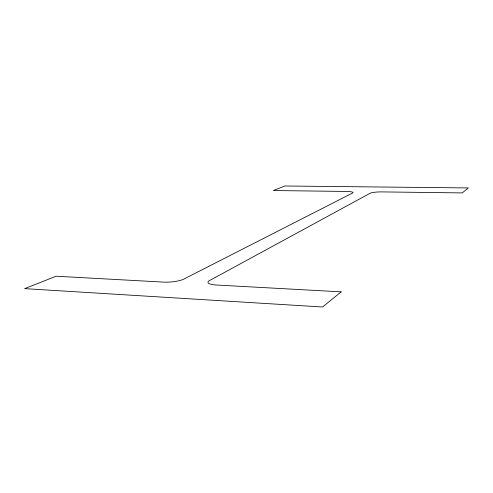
<?xml version="1.0" encoding="UTF-8"?>
<svg xmlns="http://www.w3.org/2000/svg" width="493" height="493" viewBox="0 0 493 493"><rect width="100%" height="100%" fill="white"/><g stroke="black" fill="none" stroke-linecap="round" stroke-linejoin="round"><path stroke-width="0.74" d="M341.15 291.85L322.595 307.01L24.65 288.633L56.116 276.222L163.3 282.101A14.864 3.42 -4.5 0 0 183.612 279.204L352.643 192.979A9.342 1.387 -2 0 0 346.573 191.45L273.35 190.532L284.855 185.99L468.35 187.932L462.255 192.911L381.878 191.9A9.509 1.424 -1.7 0 0 370.212 193.213L209.519 280.579A15.117 3.605 -3.7 0 0 216.439 285.009L341.15 291.85"/></g></svg>
